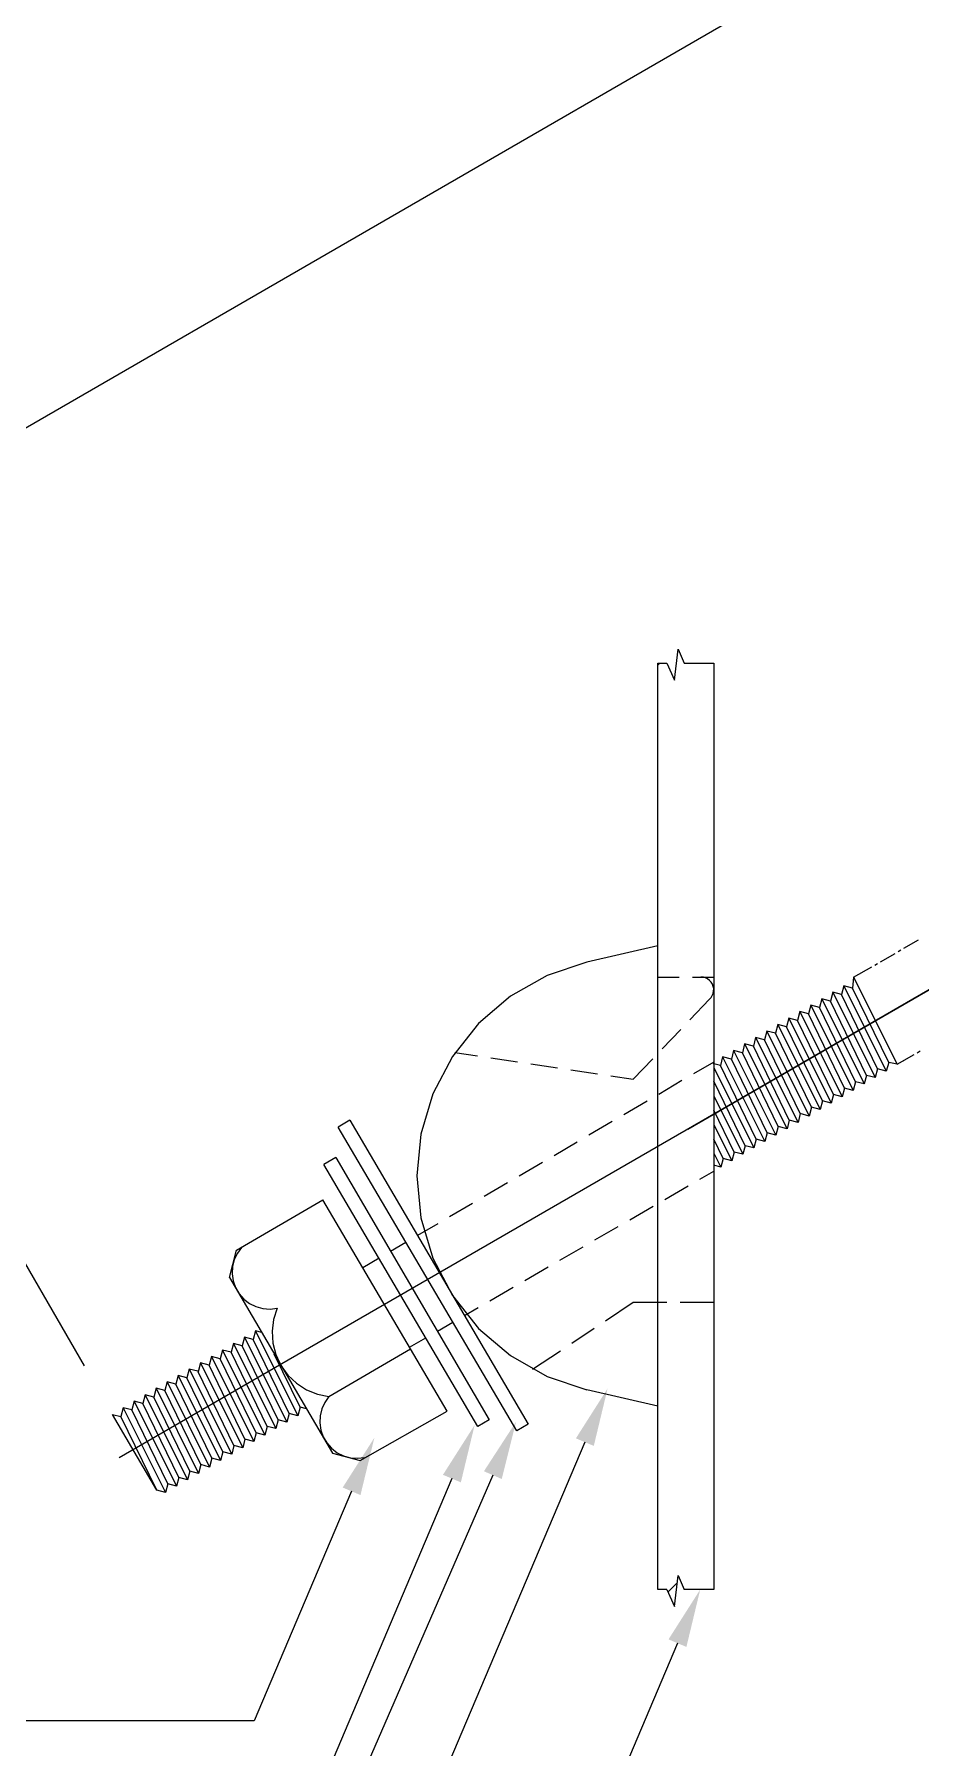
# Model space of a CAD drawing. Header units: millimetres. Extents: x 2 to 579, y 1 to 405.
# Drawn here: x 161.38 to 169.61, y 120.44 to 136.33 of the extents above; entities that cross this region are included whole.
import ezdxf

# ---------------------------------------------------------------- set-up
doc = ezdxf.new("R2010")
doc.units = ezdxf.units.MM
doc.linetypes.add('XKITLINE00', pattern=[0])
doc.layers.add('LinkedObject', color=7, linetype='Continuous', lineweight=0)

# ---------------------------------------------------------------- blocks, each defined once
blk = doc.blocks.new('*A4')
at = {"layer": 'LinkedObject'}
for points in [[(166.573, 123.241), (166.407, 123.311), (166.701, 123.773)], [(165.719, 122.934), (165.554, 123.006), (165.852, 123.465)], [(164.409, 122.785), (164.244, 122.855), (164.538, 123.317)], [(165.34, 122.903), (165.174, 122.973), (165.468, 123.435)], [(167.432, 121.377), (167.266, 121.447), (167.56, 121.909)]]:
    blk.add_hatch(color=6, dxfattribs=at).paths.add_polyline_path(points, flags=17)
at = {"layer": 'LinkedObject', "color": 6, "linetype": 'XKITLINE00', "lineweight": 0}
for p, q in [((157.944, 130.741), (199.337, 154.665)), ((167.446, 126.178), (182.267, 134.744)), ((161.849, 123.983), (157.493, 131.52)), ((166.49, 123.276), (162.335, 113.486)), ((165.636, 122.97), (162.723, 116.274)), ((165.257, 122.938), (163.679, 119.22)), ((164.327, 122.82), (163.424, 120.692)), ((167.349, 121.412), (163.059, 111.305)), ((163.424, 120.692), (153.882, 120.692))]:
    blk.add_line(p, q, dxfattribs=at)
at = {"layer": 'LinkedObject', "color": 9, "linetype": 'XKITLINE00', "lineweight": 0}
for p, q in [((167.321, 130.342), (167.354, 130.629)), ((167.354, 130.629), (167.412, 130.498)), ((167.167, 130.498), (167.251, 130.498)), ((167.167, 130.481), (167.184, 130.498)), ((167.251, 130.498), (167.321, 130.342)), ((167.411, 130.498), (167.685, 130.498)), ((173.132, 129.464), (162.172, 123.13)), ((169.449, 127.855), (169.584, 127.933)), ((169.232, 127.73), (169.368, 127.808)), ((169.395, 127.824), (169.422, 127.84)), ((168.982, 127.586), (169.151, 127.683)), ((169.178, 127.699), (169.205, 127.715)), ((169.386, 126.78), (169.545, 126.871)), ((169.572, 126.887), (169.599, 126.903))]:
    blk.add_line(p, q, dxfattribs=at)
at = {"layer": 'LinkedObject', "color": 7, "linetype": 'XKITLINE00', "lineweight": 0}
for p, q in [((167.167, 121.909), (167.167, 130.498)), ((167.685, 130.498), (167.685, 121.909)), ((167.167, 127.878), (166.509, 127.726)), ((166.139, 127.603), (165.8, 127.411)), ((166.509, 127.726), (166.139, 127.603)), ((165.8, 127.411), (165.503, 127.157)), ((165.503, 127.157), (165.261, 126.852)), ((165.261, 126.852), (165.08, 126.506)), ((165.08, 126.506), (164.97, 126.132)), ((164.97, 126.132), (164.932, 125.744)), ((164.932, 125.744), (164.97, 125.356)), ((164.97, 125.356), (165.08, 124.982)), ((165.08, 124.982), (165.261, 124.636)), ((165.261, 124.636), (165.503, 124.331)), ((165.503, 124.331), (165.8, 124.078)), ((165.8, 124.078), (166.139, 123.886)), ((166.139, 123.886), (166.509, 123.762)), ((167.167, 123.61), (166.509, 123.762)), ((162.3, 123.204), (162.3, 123.204)), ((167.321, 121.753), (167.354, 122.04)), ((167.354, 122.04), (167.412, 121.909)), ((167.251, 121.909), (167.167, 121.909)), ((167.251, 121.909), (167.321, 121.753)), ((167.261, 121.886), (167.346, 121.971)), ((167.685, 121.909), (167.412, 121.909))]:
    blk.add_line(p, q, dxfattribs=at)
at = {"layer": 'LinkedObject', "color": 1, "linetype": 'XKITLINE00', "lineweight": 0}
for p, q in [((167.167, 127.589), (167.364, 127.589)), ((167.489, 127.589), (167.685, 127.589)), ((167.589, 127.587), (167.567, 127.589)), ((167.61, 127.581), (167.589, 127.587)), ((167.629, 127.571), (167.61, 127.581)), ((167.647, 127.558), (167.629, 127.571)), ((167.662, 127.541), (167.647, 127.558)), ((167.673, 127.523), (167.662, 127.541)), ((167.672, 127.417), (167.68, 127.437)), ((167.681, 127.502), (167.673, 127.523)), ((167.68, 127.437), (167.684, 127.459)), ((167.685, 127.481), (167.681, 127.502)), ((167.684, 127.459), (167.685, 127.481)), ((168.789, 127.447), (168.768, 127.366)), ((168.87, 127.426), (168.789, 127.447)), ((168.789, 127.447), (169.184, 126.656)), ((168.891, 127.507), (168.87, 127.426)), ((168.972, 127.486), (168.891, 127.507)), ((168.891, 127.507), (169.286, 126.715)), ((168.982, 127.586), (168.972, 127.486)), ((169.308, 126.796), (168.972, 127.486)), ((168.982, 127.586), (169.386, 126.78)), ((167.645, 127.382), (167.465, 127.193)), ((167.645, 127.382), (167.66, 127.398)), ((167.66, 127.398), (167.672, 127.417)), ((168.585, 127.327), (168.564, 127.246)), ((168.666, 127.306), (168.585, 127.327)), ((168.585, 127.327), (168.979, 126.537)), ((168.687, 127.387), (168.666, 127.306)), ((169, 126.618), (168.666, 127.306)), ((168.768, 127.366), (168.687, 127.387)), ((168.687, 127.387), (169.082, 126.597)), ((169.103, 126.677), (168.768, 127.366)), ((169.205, 126.737), (168.87, 127.426)), ((168.279, 127.148), (168.257, 127.067)), ((168.36, 127.127), (168.279, 127.148)), ((168.279, 127.148), (168.672, 126.36)), ((168.381, 127.208), (168.36, 127.127)), ((168.693, 126.44), (168.36, 127.127)), ((168.462, 127.187), (168.381, 127.208)), ((168.381, 127.208), (168.774, 126.419)), ((168.483, 127.268), (168.462, 127.187)), ((168.796, 126.5), (168.462, 127.187)), ((168.564, 127.246), (168.483, 127.268)), ((168.483, 127.268), (168.877, 126.478)), ((168.898, 126.559), (168.564, 127.246)), ((167.379, 127.103), (167.206, 126.922)), ((167.972, 126.968), (167.951, 126.887)), ((168.053, 126.947), (167.972, 126.968)), ((167.972, 126.968), (168.365, 126.182)), ((168.074, 127.028), (168.053, 126.947)), ((168.155, 127.007), (168.074, 127.028)), ((168.074, 127.028), (168.467, 126.241)), ((168.177, 127.088), (168.155, 127.007)), ((168.488, 126.322), (168.155, 127.007)), ((168.257, 127.067), (168.177, 127.088)), ((168.177, 127.088), (168.57, 126.3)), ((168.591, 126.381), (168.257, 127.067)), ((165.285, 126.889), (165.494, 126.858)), ((165.618, 126.84), (165.865, 126.803)), ((167.12, 126.831), (166.939, 126.642)), ((167.768, 126.849), (167.747, 126.768)), ((167.849, 126.828), (167.768, 126.849)), ((167.768, 126.849), (168.16, 126.063)), ((167.87, 126.909), (167.849, 126.828)), ((168.181, 126.144), (167.849, 126.828)), ((167.951, 126.887), (167.87, 126.909)), ((167.87, 126.909), (168.262, 126.123)), ((168.284, 126.203), (167.951, 126.887)), ((168.386, 126.262), (168.053, 126.947)), ((169.308, 126.796), (169.286, 126.715)), ((169.386, 126.78), (169.308, 126.796)), ((169.447, 126.805), (169.447, 126.806)), ((165.989, 126.784), (166.236, 126.747)), ((166.36, 126.729), (166.607, 126.692)), ((166.73, 126.673), (166.939, 126.642)), ((167.68, 126.782), (167.685, 126.787)), ((167.747, 126.768), (167.685, 126.784)), ((167.685, 126.75), (168.058, 126.004)), ((168.079, 126.085), (167.747, 126.768)), ((169.103, 126.677), (169.082, 126.597)), ((169.184, 126.656), (169.103, 126.677)), ((169.205, 126.737), (169.184, 126.656)), ((169.286, 126.715), (169.205, 126.737)), ((167.976, 126.025), (167.685, 126.624)), ((167.685, 126.486), (167.955, 125.945)), ((168.796, 126.5), (168.774, 126.419)), ((168.877, 126.478), (168.796, 126.5)), ((168.898, 126.559), (168.877, 126.478)), ((168.979, 126.537), (168.898, 126.559)), ((169, 126.618), (168.979, 126.537)), ((169.082, 126.597), (169, 126.618)), ((167.874, 125.966), (167.685, 126.355)), ((168.488, 126.322), (168.467, 126.241)), ((168.57, 126.3), (168.488, 126.322)), ((168.591, 126.381), (168.57, 126.3)), ((168.672, 126.36), (168.591, 126.381)), ((168.693, 126.44), (168.672, 126.36)), ((168.774, 126.419), (168.693, 126.44)), ((164.311, 126.263), (164.201, 126.197)), ((165.859, 123.381), (164.201, 126.197)), ((164.311, 126.263), (165.964, 123.442)), ((167.685, 126.221), (167.853, 125.885)), ((168.284, 126.203), (168.262, 126.123)), ((168.365, 126.182), (168.284, 126.203)), ((168.386, 126.262), (168.365, 126.182)), ((168.467, 126.241), (168.386, 126.262)), ((167.772, 125.907), (167.685, 126.085)), ((167.976, 126.025), (167.955, 125.945)), ((168.058, 126.004), (167.976, 126.025)), ((168.079, 126.085), (168.058, 126.004)), ((168.16, 126.063), (168.079, 126.085)), ((168.181, 126.144), (168.16, 126.063)), ((168.262, 126.123), (168.181, 126.144)), ((167.685, 125.957), (167.75, 125.826)), ((167.75, 125.826), (167.685, 125.843)), ((167.772, 125.907), (167.75, 125.826)), ((167.853, 125.885), (167.772, 125.907)), ((167.874, 125.966), (167.853, 125.885)), ((167.955, 125.945), (167.874, 125.966)), ((166.68, 124.401), (166.939, 124.573)), ((166.939, 124.573), (167.25, 124.573)), ((167.375, 124.573), (167.685, 124.573)), ((163.435, 124.309), (163.413, 124.228)), ((163.435, 124.309), (163.829, 123.519)), ((163.493, 124.294), (163.435, 124.309)), ((166.368, 124.193), (166.576, 124.332)), ((163.128, 124.13), (163.107, 124.049)), ((163.128, 124.13), (163.522, 123.342)), ((163.209, 124.109), (163.128, 124.13)), ((163.23, 124.19), (163.209, 124.109)), ((163.543, 123.422), (163.209, 124.109)), ((163.23, 124.19), (163.624, 123.401)), ((163.311, 124.169), (163.23, 124.19)), ((163.333, 124.25), (163.311, 124.169)), ((163.645, 123.482), (163.311, 124.169)), ((163.333, 124.25), (163.727, 123.46)), ((163.413, 124.228), (163.333, 124.25)), ((163.748, 123.541), (163.413, 124.228)), ((163.85, 123.6), (163.61, 124.093)), ((166.005, 123.951), (166.264, 124.124)), ((162.82, 123.954), (162.799, 123.873)), ((162.901, 123.933), (162.82, 123.954)), ((162.82, 123.954), (163.215, 123.164)), ((162.924, 124.01), (162.903, 123.929)), ((162.924, 124.01), (163.317, 123.223)), ((163.005, 123.989), (162.924, 124.01)), ((163.026, 124.07), (163.005, 123.989)), ((163.338, 123.304), (163.005, 123.989)), ((163.026, 124.07), (163.419, 123.282)), ((163.107, 124.049), (163.026, 124.07)), ((163.441, 123.363), (163.107, 124.049)), ((162.514, 123.775), (162.493, 123.694)), ((162.514, 123.775), (162.907, 122.986)), ((162.595, 123.754), (162.514, 123.775)), ((162.616, 123.835), (162.595, 123.754)), ((162.616, 123.835), (163.01, 123.045)), ((162.697, 123.813), (162.616, 123.835)), ((162.718, 123.894), (162.697, 123.813)), ((163.031, 123.126), (162.697, 123.813)), ((162.718, 123.894), (163.112, 123.105)), ((162.799, 123.873), (162.718, 123.894)), ((163.133, 123.185), (162.799, 123.873)), ((163.236, 123.244), (162.903, 123.929)), ((162.31, 123.655), (162.288, 123.574)), ((162.39, 123.634), (162.31, 123.655)), ((162.31, 123.655), (162.703, 122.867)), ((162.412, 123.715), (162.39, 123.634)), ((162.724, 122.948), (162.39, 123.634)), ((162.412, 123.715), (162.805, 122.927)), ((162.493, 123.694), (162.412, 123.715)), ((162.826, 123.007), (162.493, 123.694)), ((162.929, 123.067), (162.595, 123.754)), ((162.519, 122.83), (162.108, 123.532)), ((162.108, 123.532), (162.186, 123.514)), ((162.207, 123.595), (162.186, 123.514)), ((162.519, 122.83), (162.186, 123.514)), ((162.288, 123.574), (162.207, 123.595)), ((162.207, 123.595), (162.6, 122.808)), ((162.621, 122.889), (162.288, 123.574)), ((163.645, 123.482), (163.624, 123.401)), ((163.727, 123.46), (163.645, 123.482)), ((163.748, 123.541), (163.727, 123.46)), ((163.829, 123.519), (163.748, 123.541)), ((163.85, 123.6), (163.829, 123.519)), ((163.908, 123.585), (163.85, 123.6)), ((163.338, 123.304), (163.317, 123.223)), ((163.419, 123.282), (163.338, 123.304)), ((163.441, 123.363), (163.419, 123.282)), ((163.522, 123.342), (163.441, 123.363)), ((163.543, 123.422), (163.522, 123.342)), ((163.624, 123.401), (163.543, 123.422)), ((165.964, 123.442), (165.859, 123.381)), ((163.133, 123.185), (163.112, 123.105)), ((163.215, 123.164), (163.133, 123.185)), ((163.236, 123.244), (163.215, 123.164)), ((163.317, 123.223), (163.236, 123.244)), ((162.826, 123.007), (162.805, 122.927)), ((162.907, 122.986), (162.826, 123.007)), ((162.929, 123.067), (162.907, 122.986)), ((163.01, 123.045), (162.929, 123.067)), ((163.031, 123.126), (163.01, 123.045)), ((163.112, 123.105), (163.031, 123.126)), ((162.6, 122.808), (162.519, 122.83)), ((162.621, 122.889), (162.6, 122.808)), ((162.703, 122.867), (162.621, 122.889)), ((162.724, 122.948), (162.703, 122.867)), ((162.805, 122.927), (162.724, 122.948))]:
    blk.add_line(p, q, dxfattribs=at)
at = {"layer": 'LinkedObject', "color": 4, "linetype": 'XKITLINE00', "lineweight": 0}
for p, q in [((167.685, 126.8), (167.498, 126.691)), ((167.391, 126.628), (167.175, 126.501)), ((167.067, 126.438), (166.851, 126.312)), ((166.743, 126.248), (166.528, 126.122)), ((166.42, 126.059), (166.204, 125.932)), ((166.096, 125.869), (165.881, 125.743)), ((167.557, 125.714), (167.685, 125.788)), ((165.773, 125.68), (165.557, 125.553)), ((167.232, 125.526), (167.449, 125.652)), ((165.449, 125.49), (165.234, 125.364)), ((166.908, 125.338), (167.124, 125.464)), ((165.126, 125.3), (164.939, 125.191)), ((166.583, 125.151), (166.8, 125.276)), ((164.831, 125.127), (164.689, 125.045)), ((166.259, 124.963), (166.475, 125.088)), ((164.581, 124.981), (164.43, 124.893)), ((165.934, 124.775), (166.151, 124.9)), ((165.61, 124.587), (165.826, 124.712)), ((165.373, 124.45), (165.501, 124.524)), ((165.123, 124.305), (165.266, 124.388)), ((164.864, 124.156), (165.015, 124.243))]:
    blk.add_line(p, q, dxfattribs=at)
at = {"layer": 'LinkedObject', "color": 2, "linetype": 'XKITLINE00', "lineweight": 0}
for p, q in [((164.179, 125.916), (164.068, 125.851)), ((165.499, 123.422), (164.068, 125.851)), ((164.179, 125.916), (165.604, 123.483)), ((165.604, 123.483), (165.499, 123.422))]:
    blk.add_line(p, q, dxfattribs=at)
at = {"layer": 'LinkedObject', "color": 3, "linetype": 'XKITLINE00', "lineweight": 0}
for p, q in [((163.26, 125.055), (164.059, 125.522)), ((165.214, 123.562), (164.059, 125.522)), ((163.194, 124.804), (163.26, 125.055)), ((163.305, 125.082), (163.267, 125.028)), ((163.223, 124.904), (163.22, 124.837)), ((163.239, 124.968), (163.223, 124.904)), ((163.267, 125.028), (163.239, 124.968)), ((163.194, 124.804), (164.15, 123.173)), ((163.22, 124.837), (163.229, 124.772)), ((163.229, 124.772), (163.251, 124.709)), ((163.251, 124.709), (163.285, 124.652)), ((163.285, 124.652), (163.328, 124.603)), ((163.328, 124.603), (163.381, 124.562)), ((163.381, 124.562), (163.44, 124.533)), ((163.44, 124.533), (163.504, 124.515)), ((163.504, 124.515), (163.57, 124.51)), ((163.57, 124.51), (163.636, 124.518)), ((163.603, 124.413), (163.59, 124.304)), ((163.636, 124.518), (163.603, 124.413)), ((163.59, 124.304), (163.597, 124.194)), ((163.597, 124.194), (163.624, 124.087)), ((164.116, 123.698), (164.873, 124.14)), ((163.624, 124.087), (163.671, 123.988)), ((163.671, 123.988), (163.735, 123.898)), ((163.735, 123.898), (163.815, 123.822)), ((163.815, 123.822), (163.907, 123.762)), ((163.907, 123.762), (164.009, 123.72)), ((164.009, 123.72), (164.116, 123.698)), ((164.078, 123.644), (164.05, 123.584)), ((164.116, 123.698), (164.078, 123.644)), ((164.034, 123.52), (164.031, 123.454)), ((164.05, 123.584), (164.034, 123.52)), ((164.405, 123.106), (165.214, 123.562)), ((164.031, 123.454), (164.04, 123.388)), ((164.04, 123.388), (164.062, 123.325)), ((164.062, 123.325), (164.096, 123.268)), ((164.096, 123.268), (164.139, 123.219)), ((164.139, 123.219), (164.192, 123.178)), ((164.15, 123.173), (164.405, 123.106)), ((164.192, 123.178), (164.251, 123.149)), ((164.251, 123.149), (164.315, 123.131)), ((164.315, 123.131), (164.381, 123.126)), ((164.381, 123.126), (164.447, 123.134))]:
    blk.add_line(p, q, dxfattribs=at)

msp = doc.modelspace()

# ---------------------------------------------------------------- block references
at = {"lineweight": 0}
msp.add_blockref('*A4', (0, 0), dxfattribs=at)

doc.saveas('drawing.dxf')
